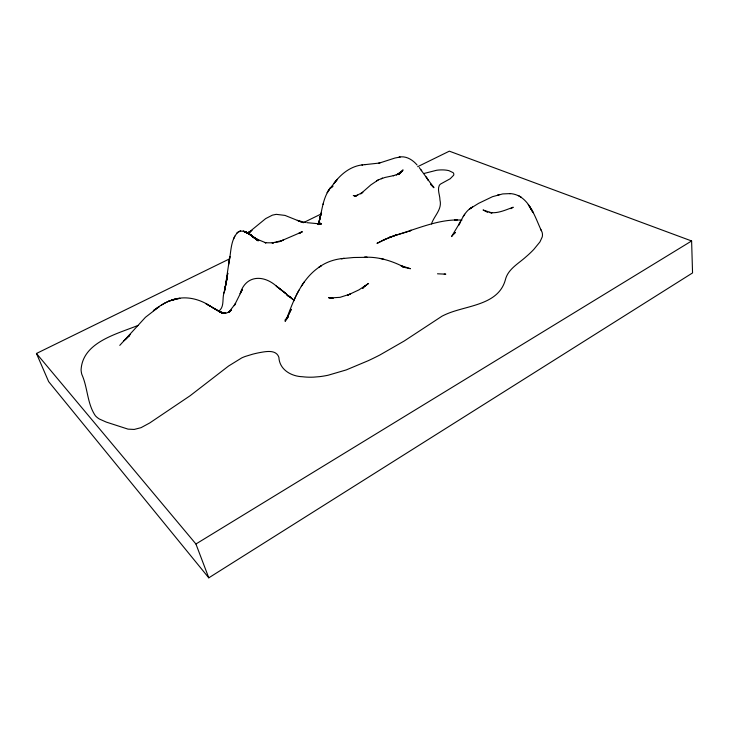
<?xml version="1.0" encoding="UTF-8"?>
<svg xmlns="http://www.w3.org/2000/svg" width="729" height="729" viewBox="0 0 729 729"><rect width="100%" height="100%" fill="white"/><g stroke="black" fill="none" stroke-linecap="round" stroke-linejoin="round"><path stroke-width="1.09" d="M228.532 265.265L229.826 256.48L224.933 289.14L227.803 273.102L224.714 290.042L227.156 277.995M228.87 262.932C231.202 252.908 230.191 240.196 237.845 232.241M431.477 223.958C434.019 215.912 442.348 209.405 439.97 200.074C439.988 195.254 437.108 189.932 439.332 185.33A11.063 4.866 -9.9 0 1 440.671 183.981L450.185 178.76L453.62 175.261A11.363 4.893 -10.1 0 0 453.092 172.645L448.927 170.659A20.366 8.821 -10.3 0 0 442.913 169.903L441.327 169.903A18.608 8.046 -10.2 0 0 436.589 170.267L423.777 173.538M227.156 277.959L223.921 293.076C222.072 298.999 224.623 307.064 218.709 311.155L222.782 313.051L211.528 306.982L220.267 312.203L210.936 306.572C199.682 298.817 185.175 295.245 171.989 300.029L179.963 298.352C169.921 299.209 161.127 304.713 153.327 310.7L159.523 306.399L145.417 317.315L119.775 345.373M318.464 224.514C321.972 212.321 322.327 198.352 330.319 187.945L329.39 189.185L334.985 182.259L334.019 183.38C340.871 174.003 350.758 166.094 362.632 164.863L361.948 164.973L379.845 163.004L378.597 163.15M320.122 217.315L320.714 214.745L318.546 223.894M318.5 224.35L320.714 214.745M318.582 223.858L321.398 212.513M223.921 293.076L225.489 288.429M323.084 204.402L323.421 203.245M318.354 224.578L319.038 222.473L318.691 223.53M318.354 224.559L319.038 222.473M402.791 266.969L410.418 268.709L400.586 265.493L402.235 266.176C390.471 260.417 377.631 256.626 364.427 257.264L367.216 257.301L353.629 257.51L341.29 258.686L344.279 258.376C335.249 258.995 326.273 261.866 318.965 267.288L321.216 265.784C302.198 277.621 293.678 299.373 286.442 319.475L291.226 309.36M233.644 238.839L234.784 236.15M293.587 301.132L295.783 296.302M291.199 309.406L285.121 321.334L287.536 317.543L285.039 320.222L288.192 317.033L287.7 317.47M296.193 295.391L298.936 290.178M137.936 325.453C116.749 334.11 82.596 342.156 81.083 369.849A84.619 42.592 -19.5 0 0 81.83 374.414C87.817 387.664 87.061 403.419 95.317 415.667A47.385 25.014 -21.3 0 0 99.399 419.029L106.279 422.091L128.012 429.126L134.2 429.445L141.043 427.668L149.709 422.975L190.087 395.765L228.569 366.031L241.755 357.893A27.447 15.136 -17.4 0 1 245.299 356.435L252.653 354.194A68.599 39.12 -17.7 0 1 258.494 352.836C264.955 351.688 275.999 348.927 278.879 357.292C279.417 369.548 291.081 376.364 302.499 376.738A47.421 26.271 -14.6 0 0 313.652 377.139L319.639 376.638A54.183 29.862 -14.5 0 0 328.141 375.225L346.266 369.913L368.382 360.636A194.443 95.472 -15.1 0 0 379.918 354.968L404.24 340.99L442.066 316.149A51.732 29.297 -8.7 0 1 447.67 313.57C467.827 305.26 498.326 304.913 505.315 280.009C507.849 269.065 518.583 263.606 526.247 256.59A132.623 63.022 -10.7 0 0 529.664 253.528A142.829 67.56 -11 0 0 533.892 249.318L539.934 241.937L542.258 236.879A37.799 18.416 -8 0 0 542.048 232.114C534.94 217.643 529.281 194.443 509.525 193.531L510.4 193.595L502.7 193.923L492.54 196.666L478.534 203.391L469.43 209.068L472.583 207.027C465.312 210.59 462.15 218.682 458.541 225.361L460.655 221.479L451.524 236.597L454.422 233.335M464.719 214.244L463.207 216.586M301.305 286.224L304.239 281.932M400.476 172.709L403.082 169.893L398.717 174.595L402.226 170.96L396.266 174.896L397.742 174.322L393.241 175.716L394.234 175.461M319.43 223.858L318.956 224.368L320.432 223.038M362.723 288.292L365.275 285.613L362.741 288.283M130.026 334.629L123.912 340.753L129.233 335.777L128.687 336.26M125.525 339.286L129.999 334.657M236.67 233.298L237.417 232.578M455.215 232.569L453.848 233.809L455.443 232.469M510.847 208.694L513.243 207.227C505.543 209.916 497.688 213.87 489.296 212.431L492.057 212.941L483.054 209.979L487.737 212.385M300.394 232.897L301.76 231.904L298.589 233.535L302.325 231.767L280.474 241.171L283.308 240.187L272.145 242.967L273.657 242.83L265.146 242.766L265.885 242.83L254.822 238.283L258.777 240.342L254.12 237.7L258.166 240.078L253.428 237.144L257.537 239.795L251.715 235.795L255.597 238.62C250.876 235.421 243.914 228.077 237.627 232.396M364.555 286.342L368.582 283.435L359.005 289.841L347.651 295.163L350.585 293.96L340.033 297.332L330.009 297.951L332.606 298.17L328.56 297.696L333.235 298.434M229.617 258.831L36.45 353.474L48.652 381.622L208.786 577.833L692.55 272.928L691.611 240.971L449.346 151.167L417.662 166.695M393.569 175.634L384.866 177.484L378.378 179.853L370.851 184.902L360.636 193.887L362.86 192.274L355.907 195.901L357.693 195.244L354.604 195.737L356.517 195.737L353.292 195.518L355.278 195.891L353.957 195.563M208.786 577.833L195.928 543.998L691.611 240.971M161.264 305.205L164.854 303.054M378.378 179.853L376.519 180.883M385.331 239.121L376.984 243.368L388.73 237.654L411.165 230.264L409.78 230.71C425.153 225.68 440.817 220.021 457.183 219.939L454.65 219.976L461.976 220.058M397.916 174.122L399.51 173.32L398.872 173.63M303.2 222.773L321.598 213.761M168.928 301.086L176.782 298.89L169.319 300.922L165.228 302.863M382.853 240.379L396.002 235.03L388.73 237.654M229.872 311.675L228.104 312.468L231.439 310.098L228.97 311.976L235.631 303.437L234.301 305.624L242.42 289.386L240.114 293.705C245.582 275.143 263.351 274.35 276.619 286.324L293.933 300.148L287.372 295.373L291.026 297.468L286.761 295.09M228.979 312.058L226.263 313.06L222.327 313.352L225.78 313.133L221.734 313.023L225.297 313.178L221.142 312.677L224.805 313.188L220.541 312.322L224.304 313.188L218.746 311.228M247.441 232.934L250.412 231.931L247.55 232.779L252.015 230.41L248.926 232.305L265.693 218.591L272.4 215.146L276.236 214.344L284.993 215.41L301.159 221.898M388.302 237.827L391.291 236.679M382.552 178.168L381.258 178.641L382.233 178.286M498.937 194.716L497.825 195.062L499.748 194.461M394.307 235.649L407.666 231.74M320.086 223.958L321.197 223.621L319.357 224.167M408.577 231.485L410.318 231.002M379.417 163.05L394.963 158.029L400.084 157.027L399.082 157.127C406.062 155.587 412.76 159.879 417.106 165.018M275.954 242.374L279.453 241.7M364.919 164.581L365.648 164.499M319.566 224.131L320.733 224.013L317.68 224.013L321.334 224.031L306.699 222.637M246.356 232.761L248.06 232.715M444.18 274.095L445.793 274.159L437.5 273.803M246.42 232.815L249.172 232.943L246.53 232.669M402.7 266.932L405.688 267.579M380.292 258.43L383.919 259.287M305.506 222.555L297.304 220.358L302.234 222.363M243.577 231.284C244.179 230.984 249.847 234.036 251.514 235.421L246.293 232.46M245.299 231.804L243.286 231.202L247.413 232.806L252.198 235.968L248.051 233.171L254.922 238.128L251.031 235.267M247.66 232.952L244.242 231.877L248.881 233.562L245.327 231.968M245.609 231.94L247.732 232.979L245.91 232.086M210.353 306.244L206.061 303.802L210.936 306.572M521.271 197.222L518.355 195.5M249.683 234.264L257.528 240.351L249.026 233.799L258.166 240.971M430.666 184.492L433.782 187.198L430.575 183.972L433.855 187.736L419.248 167.552M36.45 353.474L195.928 543.998M420.961 169.757L421.654 170.695M426.747 177.949L428.524 180.573L425.836 176.591M540.517 229.188L541.419 230.61M531.077 209.123L532.115 210.799L528.224 204.503M529.254 206.079L533.163 212.668L529.773 206.945M328.797 190.096L327.166 192.738L329.544 188.957L328.797 190.096M337.29 179.37L334.811 182.505L337.29 179.37M331.914 186.925L330.31 188.282L333.007 186.032L331.914 186.925M238.884 231.622L240.597 231.075L238.884 231.622M280.647 289.386L276.264 286.078L286.123 293.714L280.647 289.386"/></g></svg>
